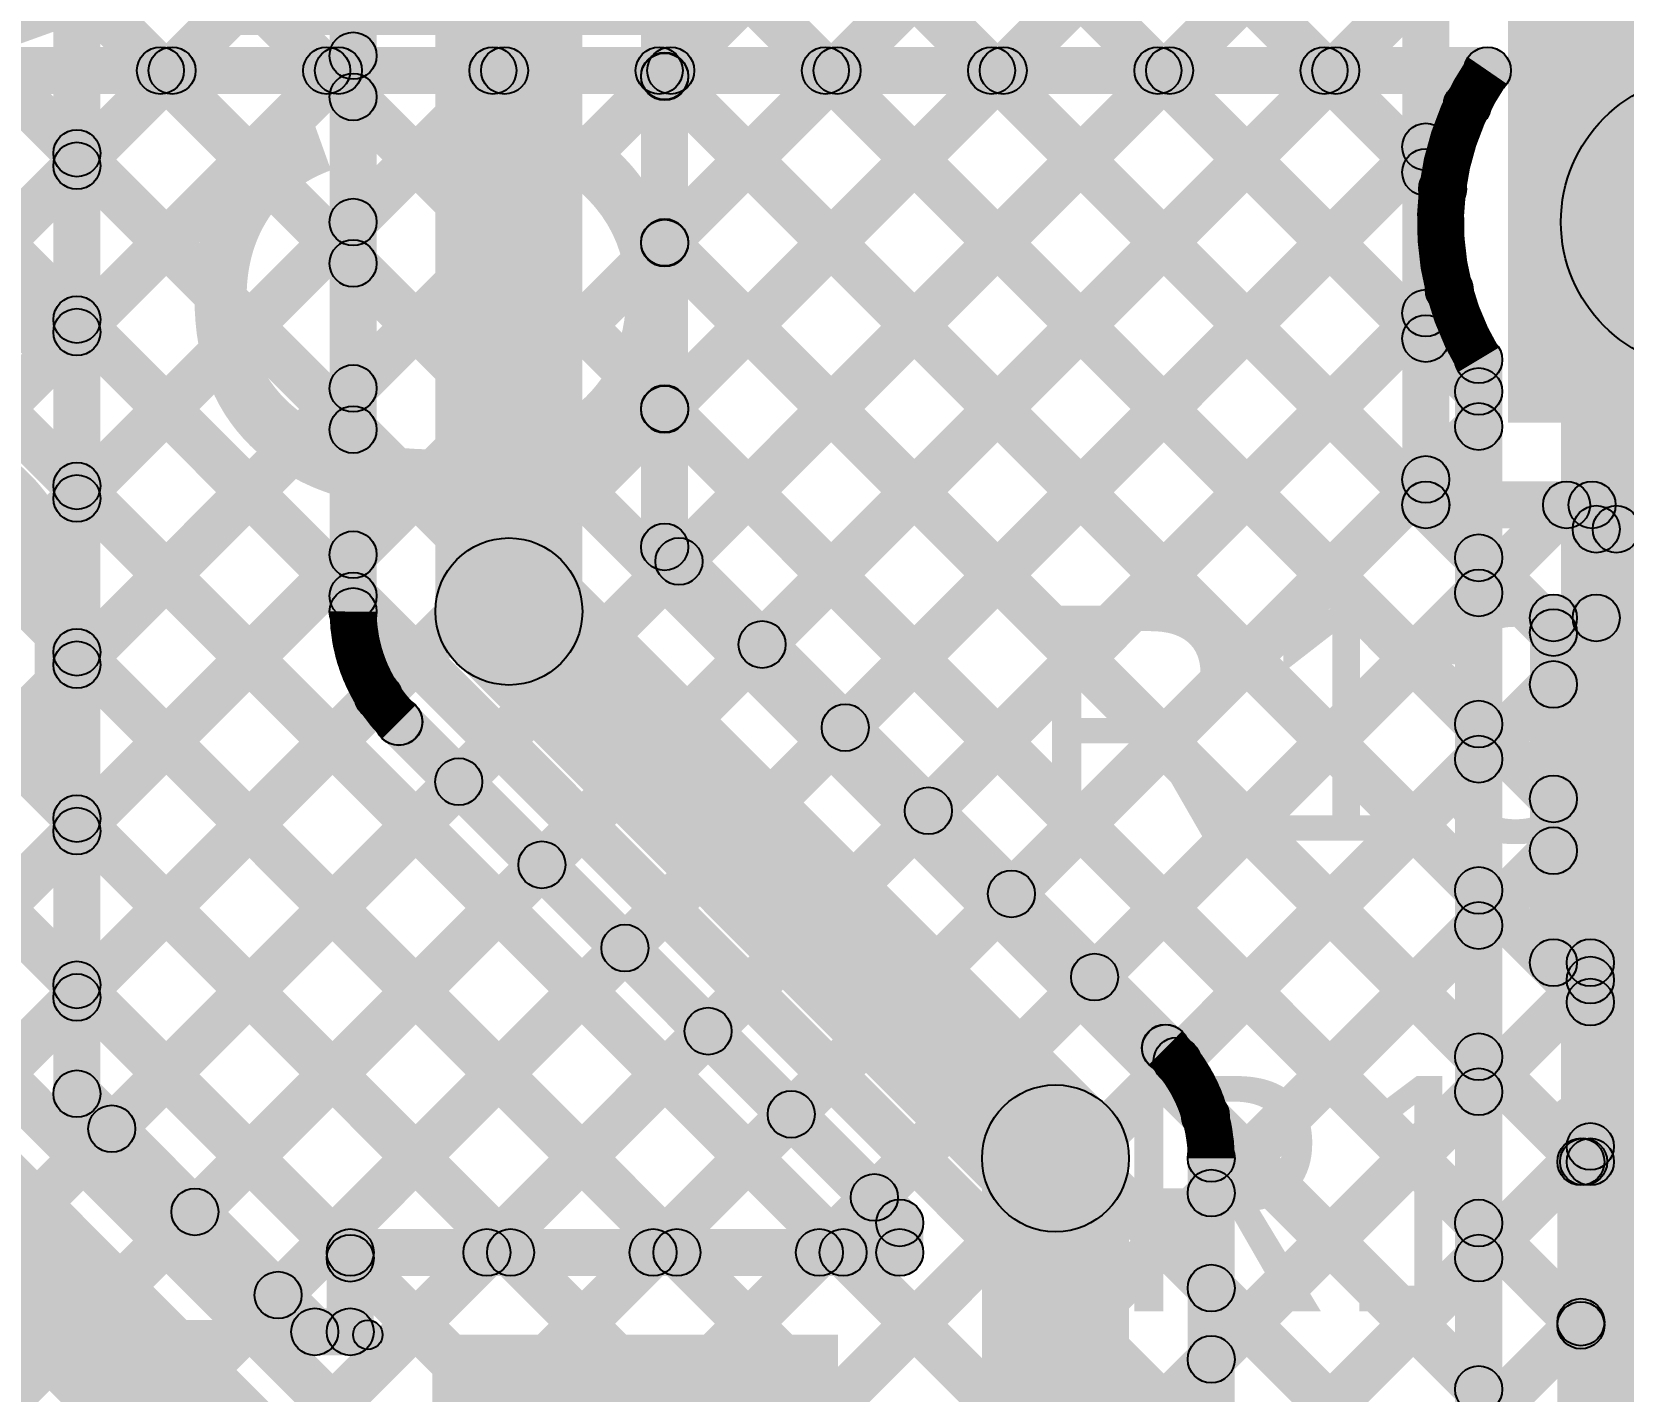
# Model space of a CAD drawing. Header units: millimetres. Extents: x 0.01 to 3.4, y 0.01 to 2.05.
# Drawn here: x 1.8168 to 2.0876, y 1.4314 to 1.6626 of the extents above; entities that cross this region are included whole.
import ezdxf

# ---------------------------------------------------------------- set-up
doc = ezdxf.new("R2010")
doc.units = ezdxf.units.MM
doc.header["$MEASUREMENT"] = 0
for name, color, linetype in [('BottomLayer', 5, 'Continuous'), ('TopLayer', 1, 'Continuous'), ('TopOverlay', 2, 'Continuous'), ('TopPaste', 8, 'Continuous'), ('TopSolder', 216, 'Continuous'), ('ViaHoleLayer', 16, 'Continuous')]:
    doc.layers.add(name, color=color, linetype=linetype)

# ---------------------------------------------------------------- blocks, each defined once
blk = doc.blocks.new('EEE_HB1E330AP_36')
at = {"layer": 'TopLayer'}
for points in [[(-0.16142, 0.0315), (-0.03543, 0.0315), (-0.03543, -0.0315), (-0.16142, -0.0315)], [(0.03543, 0.0315), (0.16142, 0.0315), (0.16142, -0.0315), (0.03543, -0.0315)]]:
    blk.add_hatch(color=1, dxfattribs=at).paths.add_polyline_path(points)
at = {"layer": 'TopOverlay'}
for points in [[(-0.07904, 0.13177), (-0.0755, 0.12823), (-0.12986, 0.07387), (-0.1334, 0.07741)], [(-0.07727, 0.1275), (-0.07727, 0.1325), (0.11177, 0.1325), (0.11177, 0.1275)], [(0.11, 0.12823), (0.11353, 0.13177), (0.13058, 0.11472), (0.12705, 0.11118)], [(0.12632, 0.11295), (0.13132, 0.11295), (0.13132, 0.038), (0.12632, 0.038)], [(-0.13413, 0.07564), (-0.12913, 0.07564), (-0.12913, 0.038), (-0.13413, 0.038)], [(-0.1535, 0.05861), (-0.1485, 0.05861), (-0.1485, 0.04003), (-0.1535, 0.04003)], [(-0.16127, 0.0465), (-0.16127, 0.0515), (-0.14027, 0.0515), (-0.14027, 0.0465)], [(-0.13438, -0.035), (-0.12938, -0.035), (-0.12938, -0.07264), (-0.13438, -0.07264)], [(0.12607, -0.035), (0.13107, -0.035), (0.13107, -0.10995), (0.12607, -0.10995)], [(-0.13364, -0.07441), (-0.13011, -0.07087), (-0.07575, -0.12523), (-0.07929, -0.12877)], [(0.1268, -0.10818), (0.13034, -0.11172), (0.11329, -0.12877), (0.10975, -0.12523)], [(-0.07752, -0.1295), (-0.07752, -0.1245), (0.11152, -0.1245), (0.11152, -0.1295)]]:
    blk.add_hatch(color=2, dxfattribs=at).paths.add_polyline_path(points)
h = blk.add_hatch(color=2, dxfattribs=at)
edge = h.paths.add_edge_path()
edge.add_arc((-0.07727, 0.13), 0.0025, 0, 360)
h = blk.add_hatch(color=2, dxfattribs=at)
edge = h.paths.add_edge_path()
edge.add_arc((-0.07727, 0.13), 0.0025, 0, 360)
h = blk.add_hatch(color=2, dxfattribs=at)
edge = h.paths.add_edge_path()
edge.add_arc((0.11177, 0.13), 0.0025, 0, 360)
h = blk.add_hatch(color=2, dxfattribs=at)
edge = h.paths.add_edge_path()
edge.add_arc((0.11177, 0.13), 0.0025, 0, 360)
h = blk.add_hatch(color=2, dxfattribs=at)
edge = h.paths.add_edge_path()
edge.add_arc((0.12882, 0.11295), 0.0025, 0, 360)
h = blk.add_hatch(color=2, dxfattribs=at)
edge = h.paths.add_edge_path()
edge.add_arc((0.12882, 0.11295), 0.0025, 0, 360)
h = blk.add_hatch(color=2, dxfattribs=at)
edge = h.paths.add_edge_path()
edge.add_arc((-0.13163, 0.07564), 0.0025, 0, 360)
h = blk.add_hatch(color=2, dxfattribs=at)
edge = h.paths.add_edge_path()
edge.add_arc((-0.13163, 0.07564), 0.0025, 0, 360)
h = blk.add_hatch(color=2, dxfattribs=at)
edge = h.paths.add_edge_path()
edge.add_arc((-0.151, 0.05861), 0.0025, 0, 360)
h = blk.add_hatch(color=2, dxfattribs=at)
edge = h.paths.add_edge_path()
edge.add_arc((-0.16127, 0.049), 0.0025, 0, 360)
h = blk.add_hatch(color=2, dxfattribs=at)
edge = h.paths.add_edge_path()
edge.add_arc((-0.14027, 0.049), 0.0025, 0, 360)
h = blk.add_hatch(color=2, dxfattribs=at)
edge = h.paths.add_edge_path()
edge.add_arc((-0.151, 0.04003), 0.0025, 0, 360)
h = blk.add_hatch(color=2, dxfattribs=at)
edge = h.paths.add_edge_path()
edge.add_arc((-0.13163, 0.038), 0.0025, 0, 360)
h = blk.add_hatch(color=2, dxfattribs=at)
edge = h.paths.add_edge_path()
edge.add_arc((0.12882, 0.038), 0.0025, 0, 360)
h = blk.add_hatch(color=2, dxfattribs=at)
edge = h.paths.add_edge_path()
edge.add_arc((-0.13188, -0.035), 0.0025, 0, 360)
h = blk.add_hatch(color=2, dxfattribs=at)
edge = h.paths.add_edge_path()
edge.add_arc((0.12857, -0.035), 0.0025, 0, 360)
h = blk.add_hatch(color=2, dxfattribs=at)
edge = h.paths.add_edge_path()
edge.add_arc((-0.13188, -0.07264), 0.0025, 0, 360)
h = blk.add_hatch(color=2, dxfattribs=at)
edge = h.paths.add_edge_path()
edge.add_arc((-0.13188, -0.07264), 0.0025, 0, 360)
h = blk.add_hatch(color=2, dxfattribs=at)
edge = h.paths.add_edge_path()
edge.add_arc((0.12857, -0.10995), 0.0025, 0, 360)
h = blk.add_hatch(color=2, dxfattribs=at)
edge = h.paths.add_edge_path()
edge.add_arc((0.12857, -0.10995), 0.0025, 0, 360)
h = blk.add_hatch(color=2, dxfattribs=at)
edge = h.paths.add_edge_path()
edge.add_arc((-0.07752, -0.127), 0.0025, 0, 360)
h = blk.add_hatch(color=2, dxfattribs=at)
edge = h.paths.add_edge_path()
edge.add_arc((-0.07752, -0.127), 0.0025, 0, 360)
h = blk.add_hatch(color=2, dxfattribs=at)
edge = h.paths.add_edge_path()
edge.add_arc((0.11152, -0.127), 0.0025, 0, 360)
h = blk.add_hatch(color=2, dxfattribs=at)
edge = h.paths.add_edge_path()
edge.add_arc((0.11152, -0.127), 0.0025, 0, 360)
at = {"layer": 'TopPaste'}
for points in [[(-0.16142, 0.0315), (-0.03543, 0.0315), (-0.03543, -0.0315), (-0.16142, -0.0315)], [(0.03543, 0.0315), (0.16142, 0.0315), (0.16142, -0.0315), (0.03543, -0.0315)]]:
    blk.add_hatch(color=8, dxfattribs=at).paths.add_polyline_path(points)
at = {"layer": 'TopSolder'}
for points in [[(-0.16542, 0.0355), (-0.03143, 0.0355), (-0.03143, -0.0355), (-0.16542, -0.0355)], [(0.03143, 0.0355), (0.16542, 0.0355), (0.16542, -0.0355), (0.03143, -0.0355)]]:
    blk.add_hatch(color=216, dxfattribs=at).paths.add_polyline_path(points)
at = {"layer": 'TopOverlay'}
for centre in [(-0.07727, 0.13), (-0.07727, 0.13), (0.11177, 0.13), (0.11177, 0.13), (0.12882, 0.11295), (0.12882, 0.11295), (-0.13163, 0.07564), (-0.13163, 0.07564), (-0.151, 0.05861), (-0.16127, 0.049), (-0.14027, 0.049), (-0.151, 0.04003), (-0.13163, 0.038), (0.12882, 0.038), (-0.13188, -0.035), (0.12857, -0.035), (-0.13188, -0.07264), (-0.13188, -0.07264), (0.12857, -0.10995), (0.12857, -0.10995), (-0.07752, -0.127), (-0.07752, -0.127), (0.11152, -0.127), (0.11152, -0.127)]:
    blk.add_circle(centre, 0.0025, dxfattribs=at)
blk = doc.blocks.new('PIC16F15355_I_SS_39')
at = {"layer": 'TopOverlay'}
blk.add_hatch(color=2, dxfattribs=at).paths.add_polyline_path([(-0.1, 0.2055), (-0.1, 0.2105), (0.096, 0.2105), (0.096, 0.2055)])
h = blk.add_hatch(color=2, dxfattribs=at)
edge = h.paths.add_edge_path()
edge.add_arc((0.096, 0.208), 0.0025, 0, 360)
blk.add_circle((0.096, 0.208), 0.0025, dxfattribs=at)

msp = doc.modelspace()

# ---------------------------------------------------------------- hatches: boundary and pattern name
at = {"layer": 'BottomLayer'}
for points in [[(1.65348, 1.652), (1.65348, 1.66), (2.0645, 1.66), (2.0645, 1.652)], [(1.66618, 1.65317), (1.67184, 1.65883), (2.06583, 1.26484), (2.06017, 1.25918)], [(1.69957, 1.48093), (1.69391, 1.48658), (1.86616, 1.65883), (1.87181, 1.65317)], [(1.69447, 1.65317), (1.70012, 1.65883), (2.06583, 1.29312), (2.06017, 1.28747)], [(1.71371, 1.46678), (1.70806, 1.47244), (1.89444, 1.65883), (1.9001, 1.65317)], [(1.72237, 1.33402), (1.71671, 1.33968), (2.03586, 1.65883), (2.04152, 1.65317)], [(1.72785, 1.45264), (1.7222, 1.4583), (1.92273, 1.65883), (1.92838, 1.65317)], [(1.72275, 1.65317), (1.7284, 1.65883), (2.06583, 1.3214), (2.06017, 1.31575)], [(1.73497, 1.54461), (1.72931, 1.55027), (1.83787, 1.65883), (1.84353, 1.65317)], [(1.742, 1.4385), (1.73634, 1.44416), (1.95101, 1.65883), (1.95667, 1.65317)], [(1.75614, 1.42436), (1.75048, 1.43002), (1.97929, 1.65883), (1.98495, 1.65317)], [(1.75103, 1.65317), (1.75669, 1.65883), (2.06583, 1.34969), (2.06017, 1.34403)], [(1.76863, 1.40856), (1.76297, 1.41422), (2.00758, 1.65883), (2.01324, 1.65317)], [(1.77932, 1.65317), (1.78497, 1.65883), (2.06583, 1.37797), (2.06017, 1.37232)], [(1.8076, 1.65317), (1.81326, 1.65883), (2.06583, 1.40626), (2.06017, 1.4006)], [(1.83588, 1.65317), (1.84154, 1.65883), (2.06583, 1.43454), (2.06017, 1.42888)], [(1.86417, 1.65317), (1.86983, 1.65883), (2.06583, 1.46283), (2.06017, 1.45717)], [(1.89245, 1.65317), (1.89811, 1.65883), (2.06583, 1.49111), (2.06017, 1.48545)], [(1.92074, 1.65317), (1.92639, 1.65883), (2.06583, 1.51939), (2.06017, 1.51374)], [(1.94902, 1.65317), (1.95468, 1.65883), (2.06583, 1.54768), (2.06017, 1.54202)], [(1.97731, 1.65317), (1.98296, 1.65883), (2.06583, 1.57596), (2.06017, 1.57031)], [(2.00559, 1.65317), (2.01125, 1.65883), (2.06583, 1.60425), (2.06017, 1.59859)], [(2.03387, 1.65317), (2.03953, 1.65883), (2.05968, 1.63868), (2.05402, 1.63302)], [(1.74843, 1.3318), (1.74278, 1.33746), (2.05823, 1.65291), (2.06389, 1.64725)], [(2.127, 0.87355), (2.077, 0.87355), (2.077, 1.63024), (2.127, 1.63024)], [(1.76656, 1.32164), (1.7609, 1.32729), (2.05516, 1.62155), (2.06081, 1.6159)], [(2.067, 0.9973), (2.059, 0.9973), (2.059, 1.60681), (2.067, 1.60681)], [(1.77933, 1.30613), (1.77368, 1.31179), (2.06017, 1.59828), (2.06583, 1.59263)], [(1.78606, 1.28458), (1.7804, 1.29023), (2.06017, 1.57), (2.06583, 1.56434)], [(1.73362, 1.55745), (1.73927, 1.56311), (2.01401, 1.28837), (2.00835, 1.28272)], [(1.72405, 1.53874), (1.7297, 1.5444), (1.98619, 1.28791), (1.98054, 1.28225)], [(1.77369, 1.24392), (1.76803, 1.24958), (2.06017, 1.54172), (2.06583, 1.53606)], [(1.80123, 1.24317), (1.79557, 1.24883), (2.06017, 1.51343), (2.06583, 1.50777)], [(1.82951, 1.24317), (1.82385, 1.24883), (2.06017, 1.48515), (2.06583, 1.47949)], [(1.85779, 1.24317), (1.85214, 1.24883), (2.06017, 1.45686), (2.06583, 1.45121)]]:
    msp.add_hatch(color=5, dxfattribs=at).paths.add_polyline_path(points)
h = msp.add_hatch(color=5, dxfattribs=at)
edge = h.paths.add_edge_path()
edge.add_arc((1.83871, 1.656), 0.004, 0, 360)
h = msp.add_hatch(color=5, dxfattribs=at)
edge = h.paths.add_edge_path()
edge.add_arc((1.8407, 1.656), 0.004, 0, 360)
h = msp.add_hatch(color=5, dxfattribs=at)
edge = h.paths.add_edge_path()
edge.add_arc((1.867, 1.656), 0.004, 0, 360)
h = msp.add_hatch(color=5, dxfattribs=at)
edge = h.paths.add_edge_path()
edge.add_arc((1.86899, 1.656), 0.004, 0, 360)
h = msp.add_hatch(color=5, dxfattribs=at)
edge = h.paths.add_edge_path()
edge.add_arc((1.89528, 1.656), 0.004, 0, 360)
h = msp.add_hatch(color=5, dxfattribs=at)
edge = h.paths.add_edge_path()
edge.add_arc((1.89727, 1.656), 0.004, 0, 360)
h = msp.add_hatch(color=5, dxfattribs=at)
edge = h.paths.add_edge_path()
edge.add_arc((1.92357, 1.656), 0.004, 0, 360)
h = msp.add_hatch(color=5, dxfattribs=at)
edge = h.paths.add_edge_path()
edge.add_arc((1.92555, 1.656), 0.004, 0, 360)
h = msp.add_hatch(color=5, dxfattribs=at)
edge = h.paths.add_edge_path()
edge.add_arc((1.95185, 1.656), 0.004, 0, 360)
h = msp.add_hatch(color=5, dxfattribs=at)
edge = h.paths.add_edge_path()
edge.add_arc((1.95384, 1.656), 0.004, 0, 360)
h = msp.add_hatch(color=5, dxfattribs=at)
edge = h.paths.add_edge_path()
edge.add_arc((1.98013, 1.656), 0.004, 0, 360)
h = msp.add_hatch(color=5, dxfattribs=at)
edge = h.paths.add_edge_path()
edge.add_arc((1.98212, 1.656), 0.004, 0, 360)
h = msp.add_hatch(color=5, dxfattribs=at)
edge = h.paths.add_edge_path()
edge.add_arc((2.00842, 1.656), 0.004, 0, 360)
h = msp.add_hatch(color=5, dxfattribs=at)
edge = h.paths.add_edge_path()
edge.add_arc((2.01041, 1.656), 0.004, 0, 360)
h = msp.add_hatch(color=5, dxfattribs=at)
edge = h.paths.add_edge_path()
edge.add_arc((2.0367, 1.656), 0.004, 0, 360)
h = msp.add_hatch(color=5, dxfattribs=at)
edge = h.paths.add_edge_path()
edge.add_arc((2.03869, 1.656), 0.004, 0, 360)
h = msp.add_hatch(color=5, dxfattribs=at)
edge = h.paths.add_edge_path()
edge.add_arc((2.0645, 1.656), 0.004, 0, 360)
h = msp.add_hatch(color=5, dxfattribs=at)
edge = h.paths.add_edge_path()
edge.add_arc((2.0645, 1.656), 0.004, 0, 360)
h = msp.add_hatch(color=5, dxfattribs=at)
edge = h.paths.add_edge_path()
edge.add_arc((2.102, 1.63024), 0.0315, 0, 360)
h = msp.add_hatch(color=5, dxfattribs=at)
edge = h.paths.add_edge_path()
edge.add_arc((2.102, 1.63024), 0.025, 0, 360)
h = msp.add_hatch(color=5, dxfattribs=at)
edge = h.paths.add_edge_path()
edge.add_arc((2.102, 1.63024), 0.025, 0, 360)
h = msp.add_hatch(color=5, dxfattribs=at)
edge = h.paths.add_edge_path()
edge.add_arc((2.06106, 1.65008), 0.004, 0, 360)
h = msp.add_hatch(color=5, dxfattribs=at)
edge = h.paths.add_edge_path()
edge.add_arc((2.05685, 1.63585), 0.004, 0, 360)
h = msp.add_hatch(color=5, dxfattribs=at)
edge = h.paths.add_edge_path()
edge.add_arc((2.05799, 1.61873), 0.004, 0, 360)
h = msp.add_hatch(color=5, dxfattribs=at)
edge = h.paths.add_edge_path()
edge.add_arc((2.063, 1.60681), 0.004, 0, 360)
h = msp.add_hatch(color=5, dxfattribs=at)
edge = h.paths.add_edge_path()
edge.add_arc((2.063, 1.60681), 0.004, 0, 360)
h = msp.add_hatch(color=5, dxfattribs=at)
edge = h.paths.add_edge_path()
edge.add_arc((2.063, 1.60142), 0.004, 0, 360)
h = msp.add_hatch(color=5, dxfattribs=at)
edge = h.paths.add_edge_path()
edge.add_arc((2.063, 1.59546), 0.004, 0, 360)
h = msp.add_hatch(color=5, dxfattribs=at)
edge = h.paths.add_edge_path()
edge.add_arc((2.063, 1.57313), 0.004, 0, 360)
h = msp.add_hatch(color=5, dxfattribs=at)
edge = h.paths.add_edge_path()
edge.add_arc((2.063, 1.56717), 0.004, 0, 360)
h = msp.add_hatch(color=5, dxfattribs=at)
edge = h.paths.add_edge_path()
edge.add_arc((2.063, 1.54485), 0.004, 0, 360)
h = msp.add_hatch(color=5, dxfattribs=at)
edge = h.paths.add_edge_path()
edge.add_arc((2.063, 1.53889), 0.004, 0, 360)
h = msp.add_hatch(color=5, dxfattribs=at)
edge = h.paths.add_edge_path()
edge.add_arc((2.063, 1.51657), 0.004, 0, 360)
h = msp.add_hatch(color=5, dxfattribs=at)
edge = h.paths.add_edge_path()
edge.add_arc((2.063, 1.5106), 0.004, 0, 360)
h = msp.add_hatch(color=5, dxfattribs=at)
edge = h.paths.add_edge_path()
edge.add_arc((2.063, 1.48828), 0.004, 0, 360)
h = msp.add_hatch(color=5, dxfattribs=at)
edge = h.paths.add_edge_path()
edge.add_arc((2.063, 1.48232), 0.004, 0, 360)
h = msp.add_hatch(color=5, dxfattribs=at)
edge = h.paths.add_edge_path()
edge.add_arc((2.063, 1.46), 0.004, 0, 360)
h = msp.add_hatch(color=5, dxfattribs=at)
edge = h.paths.add_edge_path()
edge.add_arc((2.063, 1.45403), 0.004, 0, 360)
h = msp.add_hatch(color=5, dxfattribs=at)
edge = h.paths.add_edge_path()
edge.add_arc((2.063, 1.43171), 0.004, 0, 360)
at = {"layer": 'TopLayer'}
for points in [[(1.9105, 1.564), (1.8855, 1.564), (1.8855, 1.909), (1.9105, 1.909)], [(1.8755, 1.564), (1.8675, 1.564), (1.8675, 1.83244), (1.8755, 1.83244)], [(1.9285, 1.57498), (1.9205, 1.57498), (1.9205, 1.83244), (1.9285, 1.83244)], [(2.058, 1.58212), (2.05, 1.58212), (2.05, 1.794), (2.058, 1.794)], [(2.068, 1.78), (2.068, 1.59612), (2.40953, 1.59612), (2.40953, 1.78)], [(1.92167, 1.73709), (1.92733, 1.74275), (2.05683, 1.61325), (2.05117, 1.60759)], [(1.92733, 1.59555), (1.92167, 1.60121), (2.05117, 1.73071), (2.05683, 1.72505)], [(1.92733, 1.65212), (1.92167, 1.65777), (1.98421, 1.72031), (1.98986, 1.71465)], [(1.92733, 1.62383), (1.92167, 1.62949), (2.01249, 1.72031), (2.01815, 1.71465)], [(1.97239, 1.71465), (1.97805, 1.72031), (2.05683, 1.64153), (2.05117, 1.63587)], [(1.8285, 1.48198), (1.8205, 1.48198), (1.8205, 1.71748), (1.8285, 1.71748)], [(1.92167, 1.70881), (1.92733, 1.71446), (2.05683, 1.58496), (2.05117, 1.57931)], [(1.82167, 1.69567), (1.82733, 1.70133), (1.87433, 1.65433), (1.86867, 1.64867)], [(1.92977, 1.56971), (1.92411, 1.57536), (2.05117, 1.70242), (2.05683, 1.69676)], [(1.82733, 1.63697), (1.82167, 1.64263), (1.86867, 1.68963), (1.87433, 1.68397)], [(1.92167, 1.68052), (1.92733, 1.68618), (2.07854, 1.53496), (2.07289, 1.52931)], [(1.94391, 1.55556), (1.93826, 1.56122), (2.05117, 1.67414), (2.05683, 1.66848)], [(1.82167, 1.66738), (1.82733, 1.67304), (1.87433, 1.62604), (1.86867, 1.62038)], [(1.82733, 1.60869), (1.82167, 1.61434), (1.86867, 1.66134), (1.87433, 1.65569)], [(1.92167, 1.65224), (1.92733, 1.65789), (2.08483, 1.50039), (2.07917, 1.49474)], [(1.82167, 1.6391), (1.82733, 1.64476), (1.87433, 1.59776), (1.86867, 1.5921)], [(1.95805, 1.54142), (1.9524, 1.54708), (2.05117, 1.64585), (2.05683, 1.6402)], [(1.82733, 1.5804), (1.82167, 1.58606), (1.86867, 1.63306), (1.87433, 1.6274)], [(1.92167, 1.62395), (1.92733, 1.62961), (2.08369, 1.47325), (2.07803, 1.46759)], [(1.82167, 1.61082), (1.82733, 1.61647), (1.87433, 1.56947), (1.86867, 1.56382)], [(1.9722, 1.52728), (1.96654, 1.53294), (2.05117, 1.61757), (2.05683, 1.61191)], [(1.82733, 1.55212), (1.82167, 1.55777), (1.86867, 1.60477), (1.87433, 1.59912)], [(1.92167, 1.59567), (1.92733, 1.60133), (2.08321, 1.44544), (2.07756, 1.43978)], [(1.82167, 1.58253), (1.82733, 1.58819), (1.95769, 1.45783), (1.95203, 1.45217)], [(1.98634, 1.51314), (1.98068, 1.51879), (2.05117, 1.58928), (2.05683, 1.58363)], [(2.00048, 1.499), (1.99482, 1.50465), (2.07512, 1.58495), (2.08078, 1.5793)], [(2.05118, 1.5793), (2.05684, 1.58495), (2.07854, 1.56325), (2.07289, 1.55759)], [(2.054, 1.57812), (2.054, 1.58612), (2.13502, 1.58612), (2.13502, 1.57812)], [(2.07947, 1.5793), (2.08512, 1.58495), (2.08925, 1.58083), (2.08359, 1.57517)], [(2.083, 1.574), (2.083, 1.582), (2.13502, 1.582), (2.13502, 1.574)], [(1.82733, 1.52383), (1.82167, 1.52949), (1.86867, 1.57649), (1.87433, 1.57083)], [(1.92167, 1.57215), (1.92733, 1.57781), (2.01253, 1.4926), (2.00688, 1.48694)], [(2.087, 1.56291), (2.079, 1.56291), (2.079, 1.578), (2.087, 1.578)], [(1.88916, 1.55516), (1.90684, 1.57284), (1.99984, 1.47984), (1.98216, 1.46216)], [(2.07572, 1.55891), (2.07572, 1.56691), (2.083, 1.56691), (2.083, 1.55891)], [(2.07972, 1.50428), (2.07172, 1.50428), (2.07172, 1.56291), (2.07972, 1.56291)], [(1.82167, 1.55425), (1.82733, 1.5599), (1.9294, 1.45783), (1.92375, 1.45217)], [(2.01451, 1.48474), (2.00885, 1.4904), (2.07289, 1.55443), (2.07854, 1.54877)], [(1.82733, 1.49555), (1.82167, 1.50121), (1.87291, 1.55245), (1.87857, 1.54679)], [(1.87647, 1.5424), (1.88212, 1.54806), (1.96733, 1.46285), (1.96167, 1.45719)], [(1.83327, 1.47321), (1.82761, 1.47886), (1.88664, 1.53789), (1.89229, 1.53223)], [(1.82167, 1.52597), (1.82733, 1.53162), (1.90112, 1.45783), (1.89547, 1.45217)], [(2.02033, 1.46227), (2.01467, 1.46793), (2.07289, 1.52615), (2.07854, 1.52049)], [(1.84741, 1.45906), (1.84176, 1.46472), (1.90078, 1.52374), (1.90644, 1.51809)], [(1.86155, 1.44492), (1.8559, 1.45058), (1.91492, 1.5096), (1.92058, 1.50395)], [(2.07572, 1.50028), (2.07572, 1.50828), (2.082, 1.50828), (2.082, 1.50028)], [(1.82167, 1.49768), (1.82733, 1.50334), (1.87383, 1.45684), (1.86817, 1.45118)], [(2.02033, 1.43399), (2.01467, 1.43965), (2.07917, 1.50415), (2.08483, 1.49849)], [(2.086, 1.47042), (2.078, 1.47042), (2.078, 1.50428), (2.086, 1.50428)], [(1.89709, 1.45217), (1.89143, 1.45783), (1.92906, 1.49546), (1.93472, 1.4898)], [(1.82167, 1.47915), (1.82733, 1.48481), (1.86781, 1.44433), (1.86215, 1.43867)], [(1.92537, 1.45217), (1.91972, 1.45783), (1.94321, 1.48132), (1.94886, 1.47566)], [(2.01367, 1.47539), (2.01933, 1.48104), (2.08321, 1.41716), (2.07756, 1.4115)], [(1.78916, 1.46216), (1.80684, 1.47984), (1.86284, 1.42384), (1.84516, 1.40616)], [(2.01805, 1.40343), (2.0124, 1.40909), (2.07917, 1.47586), (2.08483, 1.47021)], [(2.0035, 1.417), (1.9785, 1.417), (1.9785, 1.471), (2.0035, 1.471)], [(2.0215, 1.417), (2.0135, 1.417), (2.0135, 1.471), (2.0215, 1.471)], [(2.08439, 1.27054), (2.07639, 1.27054), (2.07639, 1.47042), (2.08439, 1.47042)], [(1.95366, 1.45217), (1.948, 1.45783), (1.95735, 1.46718), (1.963, 1.46152)], [(1.9685, 1.455), (1.9605, 1.455), (1.9605, 1.46002), (1.9685, 1.46002)], [(1.871, 1.451), (1.871, 1.459), (1.9645, 1.459), (1.9645, 1.451)], [(1.875, 1.4415), (1.867, 1.4415), (1.867, 1.455), (1.875, 1.455)], [(2.01467, 1.4461), (2.02033, 1.45176), (2.08321, 1.38887), (2.07756, 1.38321)], [(1.97101, 1.3281), (1.96535, 1.33376), (2.07756, 1.44596), (2.08321, 1.44031)], [(1.86498, 1.4375), (1.86498, 1.4455), (1.871, 1.4455), (1.871, 1.4375)], [(1.885, 1.39934), (1.954, 1.39934), (1.954, 1.441), (1.885, 1.441)]]:
    msp.add_hatch(color=1, dxfattribs=at).paths.add_polyline_path(points)
h = msp.add_hatch(color=1, dxfattribs=at)
edge = h.paths.add_edge_path()
edge.add_arc((1.8715, 1.65851), 0.004, 0, 360)
h = msp.add_hatch(color=1, dxfattribs=at)
edge = h.paths.add_edge_path()
edge.add_arc((2.102, 1.63024), 0.0315, 0, 360)
h = msp.add_hatch(color=1, dxfattribs=at)
edge = h.paths.add_edge_path()
edge.add_arc((1.9245, 1.65507), 0.004, 0, 360)
h = msp.add_hatch(color=1, dxfattribs=at)
edge = h.paths.add_edge_path()
edge.add_arc((1.9245, 1.65495), 0.004, 0, 360)
h = msp.add_hatch(color=1, dxfattribs=at)
edge = h.paths.add_edge_path()
edge.add_arc((1.8715, 1.6515), 0.004, 0, 360)
h = msp.add_hatch(color=1, dxfattribs=at)
edge = h.paths.add_edge_path()
edge.add_arc((2.054, 1.64302), 0.004, 0, 360)
h = msp.add_hatch(color=1, dxfattribs=at)
edge = h.paths.add_edge_path()
edge.add_arc((1.8245, 1.64193), 0.004, 0, 360)
h = msp.add_hatch(color=1, dxfattribs=at)
edge = h.paths.add_edge_path()
edge.add_arc((1.8245, 1.6398), 0.004, 0, 360)
h = msp.add_hatch(color=1, dxfattribs=at)
edge = h.paths.add_edge_path()
edge.add_arc((2.054, 1.6387), 0.004, 0, 360)
h = msp.add_hatch(color=1, dxfattribs=at)
edge = h.paths.add_edge_path()
edge.add_arc((1.8715, 1.63023), 0.004, 0, 360)
h = msp.add_hatch(color=1, dxfattribs=at)
edge = h.paths.add_edge_path()
edge.add_arc((1.9245, 1.62678), 0.004, 0, 360)
h = msp.add_hatch(color=1, dxfattribs=at)
edge = h.paths.add_edge_path()
edge.add_arc((1.9245, 1.62666), 0.004, 0, 360)
h = msp.add_hatch(color=1, dxfattribs=at)
edge = h.paths.add_edge_path()
edge.add_arc((1.8715, 1.62321), 0.004, 0, 360)
h = msp.add_hatch(color=1, dxfattribs=at)
edge = h.paths.add_edge_path()
edge.add_arc((1.8245, 1.61364), 0.004, 0, 360)
h = msp.add_hatch(color=1, dxfattribs=at)
edge = h.paths.add_edge_path()
edge.add_arc((2.054, 1.61474), 0.004, 0, 360)
h = msp.add_hatch(color=1, dxfattribs=at)
edge = h.paths.add_edge_path()
edge.add_arc((1.8245, 1.61151), 0.004, 0, 360)
h = msp.add_hatch(color=1, dxfattribs=at)
edge = h.paths.add_edge_path()
edge.add_arc((2.054, 1.61042), 0.004, 0, 360)
h = msp.add_hatch(color=1, dxfattribs=at)
edge = h.paths.add_edge_path()
edge.add_arc((1.8715, 1.60195), 0.004, 0, 360)
h = msp.add_hatch(color=1, dxfattribs=at)
edge = h.paths.add_edge_path()
edge.add_arc((1.9245, 1.5985), 0.004, 0, 360)
h = msp.add_hatch(color=1, dxfattribs=at)
edge = h.paths.add_edge_path()
edge.add_arc((1.9245, 1.59838), 0.004, 0, 360)
h = msp.add_hatch(color=1, dxfattribs=at)
edge = h.paths.add_edge_path()
edge.add_arc((1.8715, 1.59493), 0.004, 0, 360)
h = msp.add_hatch(color=1, dxfattribs=at)
edge = h.paths.add_edge_path()
edge.add_arc((1.8245, 1.58536), 0.004, 0, 360)
h = msp.add_hatch(color=1, dxfattribs=at)
edge = h.paths.add_edge_path()
edge.add_arc((2.054, 1.58646), 0.004, 0, 360)
h = msp.add_hatch(color=1, dxfattribs=at)
edge = h.paths.add_edge_path()
edge.add_arc((1.8245, 1.58323), 0.004, 0, 360)
h = msp.add_hatch(color=1, dxfattribs=at)
edge = h.paths.add_edge_path()
edge.add_arc((2.054, 1.58213), 0.004, 0, 360)
h = msp.add_hatch(color=1, dxfattribs=at)
edge = h.paths.add_edge_path()
edge.add_arc((2.054, 1.58212), 0.004, 0, 360)
h = msp.add_hatch(color=1, dxfattribs=at)
edge = h.paths.add_edge_path()
edge.add_arc((2.054, 1.58212), 0.004, 0, 360)
h = msp.add_hatch(color=1, dxfattribs=at)
edge = h.paths.add_edge_path()
edge.add_arc((2.05401, 1.58212), 0.004, 0, 360)
h = msp.add_hatch(color=1, dxfattribs=at)
edge = h.paths.add_edge_path()
edge.add_arc((2.07795, 1.58212), 0.004, 0, 360)
h = msp.add_hatch(color=1, dxfattribs=at)
edge = h.paths.add_edge_path()
edge.add_arc((2.08229, 1.58212), 0.004, 0, 360)
h = msp.add_hatch(color=1, dxfattribs=at)
edge = h.paths.add_edge_path()
edge.add_arc((2.083, 1.578), 0.004, 0, 360)
h = msp.add_hatch(color=1, dxfattribs=at)
edge = h.paths.add_edge_path()
edge.add_arc((2.083, 1.578), 0.004, 0, 360)
h = msp.add_hatch(color=1, dxfattribs=at)
edge = h.paths.add_edge_path()
edge.add_arc((2.08642, 1.578), 0.004, 0, 360)
h = msp.add_hatch(color=1, dxfattribs=at)
edge = h.paths.add_edge_path()
edge.add_arc((1.9245, 1.57498), 0.004, 0, 360)
h = msp.add_hatch(color=1, dxfattribs=at)
edge = h.paths.add_edge_path()
edge.add_arc((1.9245, 1.57498), 0.004, 0, 360)
h = msp.add_hatch(color=1, dxfattribs=at)
edge = h.paths.add_edge_path()
edge.add_arc((1.8715, 1.57366), 0.004, 0, 360)
h = msp.add_hatch(color=1, dxfattribs=at)
edge = h.paths.add_edge_path()
edge.add_arc((1.898, 1.564), 0.0125, 0, 360)
h = msp.add_hatch(color=1, dxfattribs=at)
edge = h.paths.add_edge_path()
edge.add_arc((1.898, 1.564), 0.0125, 0, 360)
h = msp.add_hatch(color=1, dxfattribs=at)
edge = h.paths.add_edge_path()
edge.add_arc((1.92694, 1.57253), 0.004, 0, 360)
h = msp.add_hatch(color=1, dxfattribs=at)
edge = h.paths.add_edge_path()
edge.add_arc((1.8715, 1.56664), 0.004, 0, 360)
h = msp.add_hatch(color=1, dxfattribs=at)
edge = h.paths.add_edge_path()
edge.add_arc((1.8715, 1.564), 0.004, 0, 360)
h = msp.add_hatch(color=1, dxfattribs=at)
edge = h.paths.add_edge_path()
edge.add_arc((1.8715, 1.564), 0.004, 0, 360)
h = msp.add_hatch(color=1, dxfattribs=at)
edge = h.paths.add_edge_path()
edge.add_arc((1.8715, 1.564), 0.004, 0, 360)
h = msp.add_hatch(color=1, dxfattribs=at)
edge = h.paths.add_edge_path()
edge.add_arc((2.07572, 1.56291), 0.004, 0, 360)
h = msp.add_hatch(color=1, dxfattribs=at)
edge = h.paths.add_edge_path()
edge.add_arc((2.07572, 1.56291), 0.004, 0, 360)
h = msp.add_hatch(color=1, dxfattribs=at)
edge = h.paths.add_edge_path()
edge.add_arc((2.083, 1.56291), 0.004, 0, 360)
h = msp.add_hatch(color=1, dxfattribs=at)
edge = h.paths.add_edge_path()
edge.add_arc((2.083, 1.56291), 0.004, 0, 360)
h = msp.add_hatch(color=1, dxfattribs=at)
edge = h.paths.add_edge_path()
edge.add_arc((1.94108, 1.55839), 0.004, 0, 360)
h = msp.add_hatch(color=1, dxfattribs=at)
edge = h.paths.add_edge_path()
edge.add_arc((2.07572, 1.56042), 0.004, 0, 360)
h = msp.add_hatch(color=1, dxfattribs=at)
edge = h.paths.add_edge_path()
edge.add_arc((1.8245, 1.55708), 0.004, 0, 360)
h = msp.add_hatch(color=1, dxfattribs=at)
edge = h.paths.add_edge_path()
edge.add_arc((1.8245, 1.55495), 0.004, 0, 360)
h = msp.add_hatch(color=1, dxfattribs=at)
edge = h.paths.add_edge_path()
edge.add_arc((2.07572, 1.5516), 0.004, 0, 360)
h = msp.add_hatch(color=1, dxfattribs=at)
edge = h.paths.add_edge_path()
edge.add_arc((1.87574, 1.54962), 0.004, 0, 360)
h = msp.add_hatch(color=1, dxfattribs=at)
edge = h.paths.add_edge_path()
edge.add_arc((1.87926, 1.54526), 0.004, 0, 360)
h = msp.add_hatch(color=1, dxfattribs=at)
edge = h.paths.add_edge_path()
edge.add_arc((1.87929, 1.54523), 0.004, 0, 360)
h = msp.add_hatch(color=1, dxfattribs=at)
edge = h.paths.add_edge_path()
edge.add_arc((1.87929, 1.54523), 0.004, 0, 360)
h = msp.add_hatch(color=1, dxfattribs=at)
edge = h.paths.add_edge_path()
edge.add_arc((1.95523, 1.54425), 0.004, 0, 360)
h = msp.add_hatch(color=1, dxfattribs=at)
edge = h.paths.add_edge_path()
edge.add_arc((1.88947, 1.53506), 0.004, 0, 360)
h = msp.add_hatch(color=1, dxfattribs=at)
edge = h.paths.add_edge_path()
edge.add_arc((2.07572, 1.53213), 0.004, 0, 360)
h = msp.add_hatch(color=1, dxfattribs=at)
edge = h.paths.add_edge_path()
edge.add_arc((1.8245, 1.52879), 0.004, 0, 360)
h = msp.add_hatch(color=1, dxfattribs=at)
edge = h.paths.add_edge_path()
edge.add_arc((1.96937, 1.53011), 0.004, 0, 360)
h = msp.add_hatch(color=1, dxfattribs=at)
edge = h.paths.add_edge_path()
edge.add_arc((1.8245, 1.52666), 0.004, 0, 360)
h = msp.add_hatch(color=1, dxfattribs=at)
edge = h.paths.add_edge_path()
edge.add_arc((2.07572, 1.52332), 0.004, 0, 360)
h = msp.add_hatch(color=1, dxfattribs=at)
edge = h.paths.add_edge_path()
edge.add_arc((1.90361, 1.52092), 0.004, 0, 360)
h = msp.add_hatch(color=1, dxfattribs=at)
edge = h.paths.add_edge_path()
edge.add_arc((1.98351, 1.51597), 0.004, 0, 360)
h = msp.add_hatch(color=1, dxfattribs=at)
edge = h.paths.add_edge_path()
edge.add_arc((1.91775, 1.50677), 0.004, 0, 360)
h = msp.add_hatch(color=1, dxfattribs=at)
edge = h.paths.add_edge_path()
edge.add_arc((2.07572, 1.50428), 0.004, 0, 360)
h = msp.add_hatch(color=1, dxfattribs=at)
edge = h.paths.add_edge_path()
edge.add_arc((2.07572, 1.50428), 0.004, 0, 360)
h = msp.add_hatch(color=1, dxfattribs=at)
edge = h.paths.add_edge_path()
edge.add_arc((2.082, 1.50428), 0.004, 0, 360)
h = msp.add_hatch(color=1, dxfattribs=at)
edge = h.paths.add_edge_path()
edge.add_arc((2.082, 1.50428), 0.004, 0, 360)
h = msp.add_hatch(color=1, dxfattribs=at)
edge = h.paths.add_edge_path()
edge.add_arc((1.99765, 1.50182), 0.004, 0, 360)
h = msp.add_hatch(color=1, dxfattribs=at)
edge = h.paths.add_edge_path()
edge.add_arc((1.8245, 1.50051), 0.004, 0, 360)
h = msp.add_hatch(color=1, dxfattribs=at)
edge = h.paths.add_edge_path()
edge.add_arc((2.082, 1.50132), 0.004, 0, 360)
h = msp.add_hatch(color=1, dxfattribs=at)
edge = h.paths.add_edge_path()
edge.add_arc((1.8245, 1.49838), 0.004, 0, 360)
h = msp.add_hatch(color=1, dxfattribs=at)
edge = h.paths.add_edge_path()
edge.add_arc((2.082, 1.49757), 0.004, 0, 360)
h = msp.add_hatch(color=1, dxfattribs=at)
edge = h.paths.add_edge_path()
edge.add_arc((1.93189, 1.49263), 0.004, 0, 360)
h = msp.add_hatch(color=1, dxfattribs=at)
edge = h.paths.add_edge_path()
edge.add_arc((2.0097, 1.48977), 0.004, 0, 360)
h = msp.add_hatch(color=1, dxfattribs=at)
edge = h.paths.add_edge_path()
edge.add_arc((2.0097, 1.48977), 0.004, 0, 360)
h = msp.add_hatch(color=1, dxfattribs=at)
edge = h.paths.add_edge_path()
edge.add_arc((2.00974, 1.48974), 0.004, 0, 360)
h = msp.add_hatch(color=1, dxfattribs=at)
edge = h.paths.add_edge_path()
edge.add_arc((2.01168, 1.48757), 0.004, 0, 360)
h = msp.add_hatch(color=1, dxfattribs=at)
edge = h.paths.add_edge_path()
edge.add_arc((1.8245, 1.48198), 0.004, 0, 360)
h = msp.add_hatch(color=1, dxfattribs=at)
edge = h.paths.add_edge_path()
edge.add_arc((1.8245, 1.48198), 0.004, 0, 360)
h = msp.add_hatch(color=1, dxfattribs=at)
edge = h.paths.add_edge_path()
edge.add_arc((1.94603, 1.47849), 0.004, 0, 360)
h = msp.add_hatch(color=1, dxfattribs=at)
edge = h.paths.add_edge_path()
edge.add_arc((1.991, 1.471), 0.0125, 0, 360)
h = msp.add_hatch(color=1, dxfattribs=at)
edge = h.paths.add_edge_path()
edge.add_arc((1.991, 1.471), 0.0125, 0, 360)
h = msp.add_hatch(color=1, dxfattribs=at)
edge = h.paths.add_edge_path()
edge.add_arc((2.0165, 1.47821), 0.004, 0, 360)
h = msp.add_hatch(color=1, dxfattribs=at)
edge = h.paths.add_edge_path()
edge.add_arc((1.83044, 1.47603), 0.004, 0, 360)
h = msp.add_hatch(color=1, dxfattribs=at)
edge = h.paths.add_edge_path()
edge.add_arc((2.082, 1.47303), 0.004, 0, 360)
h = msp.add_hatch(color=1, dxfattribs=at)
edge = h.paths.add_edge_path()
edge.add_arc((2.0175, 1.471), 0.004, 0, 360)
h = msp.add_hatch(color=1, dxfattribs=at)
edge = h.paths.add_edge_path()
edge.add_arc((2.0175, 1.471), 0.004, 0, 360)
h = msp.add_hatch(color=1, dxfattribs=at)
edge = h.paths.add_edge_path()
edge.add_arc((2.0175, 1.471), 0.004, 0, 360)
h = msp.add_hatch(color=1, dxfattribs=at)
edge = h.paths.add_edge_path()
edge.add_arc((2.08039, 1.47042), 0.004, 0, 360)
h = msp.add_hatch(color=1, dxfattribs=at)
edge = h.paths.add_edge_path()
edge.add_arc((2.08086, 1.47042), 0.004, 0, 360)
h = msp.add_hatch(color=1, dxfattribs=at)
edge = h.paths.add_edge_path()
edge.add_arc((2.082, 1.47042), 0.004, 0, 360)
h = msp.add_hatch(color=1, dxfattribs=at)
edge = h.paths.add_edge_path()
edge.add_arc((1.96018, 1.46435), 0.004, 0, 360)
h = msp.add_hatch(color=1, dxfattribs=at)
edge = h.paths.add_edge_path()
edge.add_arc((2.0175, 1.4651), 0.004, 0, 360)
h = msp.add_hatch(color=1, dxfattribs=at)
edge = h.paths.add_edge_path()
edge.add_arc((1.84458, 1.46189), 0.004, 0, 360)
h = msp.add_hatch(color=1, dxfattribs=at)
edge = h.paths.add_edge_path()
edge.add_arc((1.9645, 1.46002), 0.004, 0, 360)
h = msp.add_hatch(color=1, dxfattribs=at)
edge = h.paths.add_edge_path()
edge.add_arc((1.9645, 1.46002), 0.004, 0, 360)
h = msp.add_hatch(color=1, dxfattribs=at)
edge = h.paths.add_edge_path()
edge.add_arc((1.871, 1.455), 0.004, 0, 360)
h = msp.add_hatch(color=1, dxfattribs=at)
edge = h.paths.add_edge_path()
edge.add_arc((1.871, 1.455), 0.004, 0, 360)
h = msp.add_hatch(color=1, dxfattribs=at)
edge = h.paths.add_edge_path()
edge.add_arc((1.871, 1.45401), 0.004, 0, 360)
h = msp.add_hatch(color=1, dxfattribs=at)
edge = h.paths.add_edge_path()
edge.add_arc((1.89426, 1.455), 0.004, 0, 360)
h = msp.add_hatch(color=1, dxfattribs=at)
edge = h.paths.add_edge_path()
edge.add_arc((1.89829, 1.455), 0.004, 0, 360)
h = msp.add_hatch(color=1, dxfattribs=at)
edge = h.paths.add_edge_path()
edge.add_arc((1.92254, 1.455), 0.004, 0, 360)
h = msp.add_hatch(color=1, dxfattribs=at)
edge = h.paths.add_edge_path()
edge.add_arc((1.92658, 1.455), 0.004, 0, 360)
h = msp.add_hatch(color=1, dxfattribs=at)
edge = h.paths.add_edge_path()
edge.add_arc((1.95083, 1.455), 0.004, 0, 360)
h = msp.add_hatch(color=1, dxfattribs=at)
edge = h.paths.add_edge_path()
edge.add_arc((1.95486, 1.455), 0.004, 0, 360)
h = msp.add_hatch(color=1, dxfattribs=at)
edge = h.paths.add_edge_path()
edge.add_arc((1.9645, 1.455), 0.004, 0, 360)
h = msp.add_hatch(color=1, dxfattribs=at)
edge = h.paths.add_edge_path()
edge.add_arc((1.9645, 1.455), 0.004, 0, 360)
h = msp.add_hatch(color=1, dxfattribs=at)
edge = h.paths.add_edge_path()
edge.add_arc((1.85873, 1.44775), 0.004, 0, 360)
h = msp.add_hatch(color=1, dxfattribs=at)
edge = h.paths.add_edge_path()
edge.add_arc((2.0175, 1.44893), 0.004, 0, 360)
h = msp.add_hatch(color=1, dxfattribs=at)
edge = h.paths.add_edge_path()
edge.add_arc((2.08039, 1.44314), 0.004, 0, 360)
h = msp.add_hatch(color=1, dxfattribs=at)
edge = h.paths.add_edge_path()
edge.add_arc((2.08039, 1.44261), 0.004, 0, 360)
h = msp.add_hatch(color=1, dxfattribs=at)
edge = h.paths.add_edge_path()
edge.add_arc((1.86498, 1.4415), 0.004, 0, 360)
h = msp.add_hatch(color=1, dxfattribs=at)
edge = h.paths.add_edge_path()
edge.add_arc((1.86498, 1.4415), 0.004, 0, 360)
h = msp.add_hatch(color=1, dxfattribs=at)
edge = h.paths.add_edge_path()
edge.add_arc((1.871, 1.4415), 0.004, 0, 360)
h = msp.add_hatch(color=1, dxfattribs=at)
edge = h.paths.add_edge_path()
edge.add_arc((1.871, 1.4415), 0.004, 0, 360)
h = msp.add_hatch(color=1, dxfattribs=at)
edge = h.paths.add_edge_path()
edge.add_arc((2.0175, 1.43682), 0.004, 0, 360)
at = {"layer": 'ViaHoleLayer'}
h = msp.add_hatch(color=16, dxfattribs=at)
edge = h.paths.add_edge_path()
edge.add_arc((2.102, 1.63024), 0.01625, 0, 360)

# ---------------------------------------------------------------- linework, layer by layer
at = {"layer": 'BottomLayer', "const_width": 0.008}
msp.add_lwpolyline([(2.063, 1.60681, -0.293732), (2.0645, 1.656)], format="xyb", dxfattribs=at)
at = {"layer": 'BottomLayer'}
for centre, radius in [((1.83871, 1.656), 0.004), ((1.8407, 1.656), 0.004), ((1.867, 1.656), 0.004), ((1.86899, 1.656), 0.004), ((1.89528, 1.656), 0.004), ((1.89727, 1.656), 0.004), ((1.92357, 1.656), 0.004), ((1.92555, 1.656), 0.004), ((1.95185, 1.656), 0.004), ((1.95384, 1.656), 0.004), ((1.98013, 1.656), 0.004), ((1.98212, 1.656), 0.004), ((2.00842, 1.656), 0.004), ((2.01041, 1.656), 0.004), ((2.0367, 1.656), 0.004), ((2.03869, 1.656), 0.004), ((2.0645, 1.656), 0.004), ((2.0645, 1.656), 0.004), ((2.102, 1.63024), 0.025), ((2.102, 1.63024), 0.025), ((2.06106, 1.65008), 0.004), ((2.05685, 1.63585), 0.004), ((2.05799, 1.61873), 0.004), ((2.063, 1.60681), 0.004), ((2.063, 1.60681), 0.004), ((2.063, 1.60142), 0.004), ((2.063, 1.59546), 0.004), ((2.063, 1.57313), 0.004), ((2.063, 1.56717), 0.004), ((2.063, 1.54485), 0.004), ((2.063, 1.53889), 0.004), ((2.063, 1.51657), 0.004), ((2.063, 1.5106), 0.004), ((2.063, 1.48828), 0.004), ((2.063, 1.48232), 0.004), ((2.063, 1.46), 0.004), ((2.063, 1.45403), 0.004), ((2.063, 1.43171), 0.004)]:
    msp.add_circle(centre, radius, dxfattribs=at)
at = {"layer": 'TopLayer', "const_width": 0.008}
for points in [[(1.87929, 1.54523, -0.199375), (1.8715, 1.564)], [(1.87926, 1.54526, -0.198912), (1.8715, 1.564)], [(2.0097, 1.48977, -0.199375), (2.0175, 1.471)], [(2.00974, 1.48974, -0.198912), (2.0175, 1.471)]]:
    msp.add_lwpolyline(points, format="xyb", dxfattribs=at)
at = {"layer": 'TopLayer'}
for centre, radius in [((1.8715, 1.65851), 0.004), ((1.9245, 1.65507), 0.004), ((1.9245, 1.65495), 0.004), ((1.8715, 1.6515), 0.004), ((2.054, 1.64302), 0.004), ((1.8245, 1.64193), 0.004), ((1.8245, 1.6398), 0.004), ((2.054, 1.6387), 0.004), ((1.8715, 1.63023), 0.004), ((1.9245, 1.62678), 0.004), ((1.9245, 1.62666), 0.004), ((1.8715, 1.62321), 0.004), ((1.8245, 1.61364), 0.004), ((2.054, 1.61474), 0.004), ((1.8245, 1.61151), 0.004), ((2.054, 1.61042), 0.004), ((1.8715, 1.60195), 0.004), ((1.9245, 1.5985), 0.004), ((1.9245, 1.59838), 0.004), ((1.8715, 1.59493), 0.004), ((1.8245, 1.58536), 0.004), ((2.054, 1.58646), 0.004), ((1.8245, 1.58323), 0.004), ((2.054, 1.58213), 0.004), ((2.054, 1.58212), 0.004), ((2.054, 1.58212), 0.004), ((2.05401, 1.58212), 0.004), ((2.07795, 1.58212), 0.004), ((2.08229, 1.58212), 0.004), ((2.083, 1.578), 0.004), ((2.083, 1.578), 0.004), ((2.08642, 1.578), 0.004), ((1.9245, 1.57498), 0.004), ((1.9245, 1.57498), 0.004), ((1.8715, 1.57366), 0.004), ((1.898, 1.564), 0.0125), ((1.898, 1.564), 0.0125), ((1.92694, 1.57253), 0.004), ((1.8715, 1.56664), 0.004), ((1.8715, 1.564), 0.004), ((1.8715, 1.564), 0.004), ((1.8715, 1.564), 0.004), ((2.07572, 1.56291), 0.004), ((2.07572, 1.56291), 0.004), ((2.083, 1.56291), 0.004), ((2.083, 1.56291), 0.004), ((1.94108, 1.55839), 0.004), ((2.07572, 1.56042), 0.004), ((1.8245, 1.55708), 0.004), ((1.8245, 1.55495), 0.004), ((2.07572, 1.5516), 0.004), ((1.87574, 1.54962), 0.004), ((1.87926, 1.54526), 0.004), ((1.87929, 1.54523), 0.004), ((1.87929, 1.54523), 0.004), ((1.95523, 1.54425), 0.004), ((1.88947, 1.53506), 0.004), ((2.07572, 1.53213), 0.004), ((1.8245, 1.52879), 0.004), ((1.96937, 1.53011), 0.004), ((1.8245, 1.52666), 0.004), ((2.07572, 1.52332), 0.004), ((1.90361, 1.52092), 0.004), ((1.98351, 1.51597), 0.004), ((1.91775, 1.50677), 0.004), ((2.07572, 1.50428), 0.004), ((2.07572, 1.50428), 0.004), ((2.082, 1.50428), 0.004), ((2.082, 1.50428), 0.004), ((1.99765, 1.50182), 0.004), ((1.8245, 1.50051), 0.004), ((2.082, 1.50132), 0.004), ((1.8245, 1.49838), 0.004), ((2.082, 1.49757), 0.004), ((1.93189, 1.49263), 0.004), ((2.0097, 1.48977), 0.004), ((2.0097, 1.48977), 0.004), ((2.00974, 1.48974), 0.004), ((2.01168, 1.48757), 0.004), ((1.8245, 1.48198), 0.004), ((1.8245, 1.48198), 0.004), ((1.94603, 1.47849), 0.004), ((1.991, 1.471), 0.0125), ((1.991, 1.471), 0.0125), ((2.0165, 1.47821), 0.004), ((1.83044, 1.47603), 0.004), ((2.082, 1.47303), 0.004), ((2.0175, 1.471), 0.004), ((2.0175, 1.471), 0.004), ((2.0175, 1.471), 0.004), ((2.08039, 1.47042), 0.004), ((2.08086, 1.47042), 0.004), ((2.082, 1.47042), 0.004), ((1.96018, 1.46435), 0.004), ((2.0175, 1.4651), 0.004), ((1.84458, 1.46189), 0.004), ((1.9645, 1.46002), 0.004), ((1.9645, 1.46002), 0.004), ((1.871, 1.455), 0.004), ((1.871, 1.455), 0.004), ((1.871, 1.45401), 0.004), ((1.89426, 1.455), 0.004), ((1.89829, 1.455), 0.004), ((1.92254, 1.455), 0.004), ((1.92658, 1.455), 0.004), ((1.95083, 1.455), 0.004), ((1.95486, 1.455), 0.004), ((1.9645, 1.455), 0.004), ((1.9645, 1.455), 0.004), ((1.85873, 1.44775), 0.004), ((2.0175, 1.44893), 0.004), ((2.08039, 1.44314), 0.004), ((2.08039, 1.44261), 0.004), ((1.86498, 1.4415), 0.004), ((1.86498, 1.4415), 0.004), ((1.871, 1.4415), 0.004), ((1.871, 1.4415), 0.004), ((2.0175, 1.43682), 0.004)]:
    msp.add_circle(centre, radius, dxfattribs=at)

# ---------------------------------------------------------------- block references
at = {"rotation": 90}
msp.add_blockref('EEE_HB1E330AP_36', (2.204, 1.814), dxfattribs=at)
msp.add_blockref('PIC16F15355_I_SS_39', (1.778, 1.233))

# ---------------------------------------------------------------- texts
at = {"layer": 'TopOverlay'}
for s, p in [('DATA', (1.826, 1.52635)), ('CLK', (1.92571, 1.576))]:
    msp.add_text(s, height=0.08, rotation=90, dxfattribs=at).set_placement(p)
for s, p in [('R13', (1.986, 1.525)), ('R11', (2, 1.445))]:
    msp.add_text(s, height=0.04, dxfattribs=at).set_placement(p)

doc.saveas('drawing.dxf')
